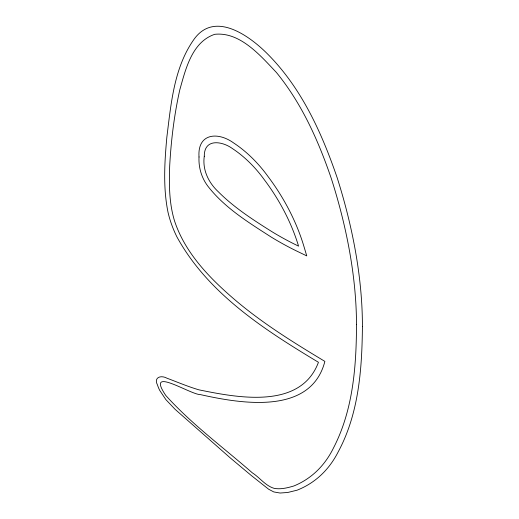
<?xml version="1.0" encoding="UTF-8"?>
<svg xmlns="http://www.w3.org/2000/svg" width="519" height="519" viewBox="0 0 519 519"><rect width="100%" height="100%" fill="white"/><g stroke="black" fill="none" stroke-linecap="round" stroke-linejoin="round"><path stroke-width="0.78" d="M199.017 156.985C198.433 168.111 201.969 179.178 209.105 187.761C225.746 208.469 248.848 222.67 270.912 236.878A383.762 296.92 78.2 0 0 298.172 251.767L306.761 255.893L303.894 246.311A142.336 85.836 56.1 0 0 268.18 176.732A94.594 59.393 56.8 0 0 233.55 142.887C217.753 131.463 197.304 133.305 199.017 156.985M356.495 324.349C356.378 366.258 353.115 410.016 333.529 447.878A240.459 131.923 54.8 0 1 293.832 485.985C287.52 487.86 280.805 489.566 274.194 488.366C265.456 485.868 259.76 477.551 252.286 472.809C223.261 447.384 191.654 424.205 165.801 395.484C144.963 364.721 190.356 394.738 200.49 394.628C241.063 403.685 310.907 415.531 324.881 361.393C293.722 342.631 262.608 323.402 234.815 299.729C209.682 278.229 185.257 253.194 174.598 221.12C169.058 203.201 168.999 184.2 169.7 165.626C171.127 140.143 174.228 114.693 179.814 89.781C185.627 69.189 191.92 42 214.749 34.312C240.122 31.601 260.544 55.773 276.329 72.381C301.792 103.482 318.407 140.74 331.31 178.523A390.307 205.719 60 0 1 356.495 324.349M362.411 326.561C362.028 369.048 358.817 413.591 338.284 451.705A246.557 135.485 54.8 0 1 297.095 490.183L287.766 492.473L280.085 493.031L273.779 491.934L268.634 489.222L251.436 475.625L230.313 457.953L175.117 409.348L165.898 399.649L159.774 390.489A23.16 11.742 51.4 0 1 157.575 385.215C153.339 377.294 160.961 374.861 166.988 378.208C177.602 382.192 188.073 386.661 198.965 389.847C237.449 397.677 300.624 409.945 318.452 362.288C264.288 329.701 207.996 293.553 176.888 236.846A80.25 50.447 56.3 0 1 168 212.206C162.972 187.495 164.581 162.032 166.858 137.1C171.082 103.489 173.988 67.243 194.32 38.886C214.503 11.353 247.823 34.812 265.657 52.101C300.767 86.323 321.559 132.163 337.227 177.907A396.996 209.553 60.1 0 1 362.411 326.561M204.278 156.251C202.28 169.849 208.606 182.805 218.441 191.894C234.186 207.665 253.064 219.835 271.846 231.63A372.597 287.967 78 0 0 298.561 246.129A135.894 81.892 56.1 0 0 264.489 179.976A87.925 55.176 56.8 0 0 232.434 148.57C221.983 140.986 204.123 138.288 204.278 156.251"/></g></svg>
